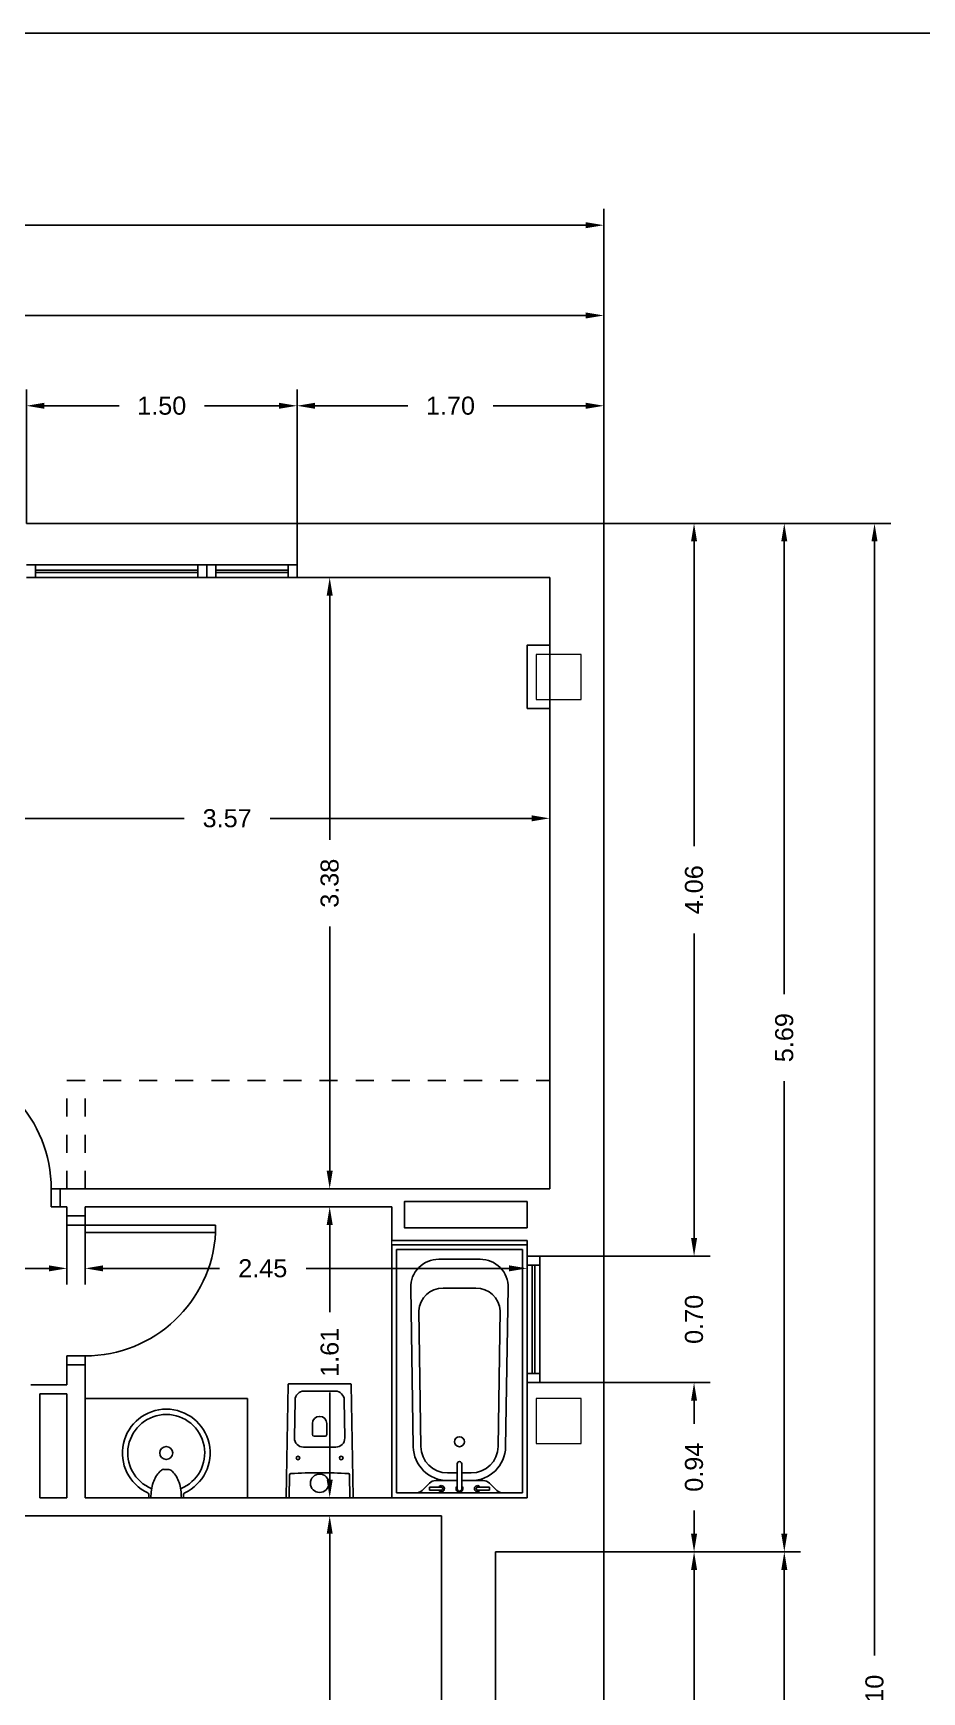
# Model space of a CAD drawing. Header units: millimetres. Extents: x 441156 to 441653, y 4514887 to 4515266.
# Drawn here: x 441347.62 to 441352.54, y 4515208.63 to 4515217.81 of the extents above; entities that cross this region are included whole.
import ezdxf

# ---------------------------------------------------------------- set-up
doc = ezdxf.new("R2010")
doc.units = ezdxf.units.MM
doc.linetypes.add('CONTINUA', pattern=[0])
doc.linetypes.add('RAYITAS', pattern=[0.375, 0.25, -0.125])
doc.layers.add('01_cartela', color=6, linetype='Continuous', plot=False)
for name, color, linetype in [('01_cotas', 254, 'Continuous'), ('01_muros', 1, 'Continuous'), ('01_proyección', 4, 'RAYITAS'), ('01_puertas', 2, 'Continuous'), ('01_sanitarios', 250, 'Continuous'), ('01_tabiques', 3, 'Continuous'), ('01_ventanas', 2, 'Continuous')]:
    doc.layers.add(name, color=color, linetype=linetype)
doc.layers.add('01_muebles_B', color=254, linetype='Continuous', lineweight=5)
doc.layers.add('01_pilares baja', color=5, linetype='Continuous', lineweight=20)
doc.styles.add('Estilo1', font='swissel.ttf')
doc.styles.add('ROMANS', font='romans')
doc.dimstyles.new('DECIMAL-50', dxfattribs={"dimtxt": 0.08, "dimasz": 0.15, "dimexe": 0.09, "dimexo": 0, "dimgap": 0.09, "dimtad": 0, "dimzin": 0, "dimdsep": 46, "dimtxsty": 'ROMANS', "dimcen": 0.09, "dimclrt": 6, "dimadec": 0, "dimazin": 0, "dimtfac": 1.38, "dimtix": 1, "dimtofl": 0, "dimtmove": 2, "dimatfit": 3, "dimldrblk": 'OBLIQUE', "dimfxl": 1, "dimtolj": 1, "dimtzin": 0, "dimarcsym": 0})

# ---------------------------------------------------------------- blocks, each defined once
blk = doc.blocks.new('*D118')
at = {"layer": '01_cotas', "color": 0, "linetype": 'CONTINUA', "lineweight": -2, "transparency": 16777216}
for p, q in [((441342.3325, 4515215.098), (441342.3325, 4515216.3394)), ((441350.7825, 4515215.098), (441350.7825, 4515216.3394))]:
    blk.add_line(p, q, dxfattribs=at)
at = {"layer": '01_cotas', "color": 0, "lineweight": -2, "transparency": 16777216}
for p, q in [((441342.4325, 4515216.2494), (441346.3174, 4515216.2494)), ((441350.6825, 4515216.2494), (441346.7976, 4515216.2494))]:
    blk.add_line(p, q, dxfattribs=at)
at = {"layer": '01_cotas', "color": 0, "transparency": 16777216}
for points in [[(441342.4325, 4515216.2661), (441342.4325, 4515216.2327), (441342.3325, 4515216.2494)], [(441350.6825, 4515216.2661), (441350.6825, 4515216.2327), (441350.7825, 4515216.2494)]]:
    blk.add_solid(points, dxfattribs=at)
at = {"layer": '01_cotas', "color": 7, "transparency": 16777216, "insert": (441346.5575, 4515216.2494), "char_height": 0.1, "attachment_point": 5, "style": 'Estilo1'}
blk.add_mtext('\\A1;8.45', dxfattribs=at)
blk = doc.blocks.new('*D121')
at = {"layer": '01_cotas', "color": 0, "linetype": 'CONTINUA', "lineweight": -2, "transparency": 16777216}
for p, q in [((441333.8825, 4515215.098), (441333.8825, 4515216.8394)), ((441350.7825, 4515215.098), (441350.7825, 4515216.8394))]:
    blk.add_line(p, q, dxfattribs=at)
at = {"layer": '01_cotas', "color": 0, "lineweight": -2, "transparency": 16777216}
for p, q in [((441333.9825, 4515216.7494), (441341.77, 4515216.7494)), ((441350.6825, 4515216.7494), (441342.3325, 4515216.7494))]:
    blk.add_line(p, q, dxfattribs=at)
at = {"layer": '01_cotas', "color": 0, "transparency": 16777216}
for points in [[(441333.9825, 4515216.7661), (441333.9825, 4515216.7327), (441333.8825, 4515216.7494)], [(441350.6825, 4515216.7661), (441350.6825, 4515216.7327), (441350.7825, 4515216.7494)]]:
    blk.add_solid(points, dxfattribs=at)
at = {"layer": '01_cotas', "color": 7, "transparency": 16777216, "insert": (441342.0513, 4515216.7494), "char_height": 0.1, "attachment_point": 5, "style": 'Estilo1'}
blk.add_mtext('\\A1;16.90', dxfattribs=at)
blk = doc.blocks.new('*D122')
at = {"layer": '01_cotas', "color": 0, "linetype": 'CONTINUA', "lineweight": -2, "transparency": 16777216}
for p, q in [((441350.7825, 4515215.098), (441351.3725, 4515215.098)), ((441350.7825, 4515211.0405), (441351.3725, 4515211.0405))]:
    blk.add_line(p, q, dxfattribs=at)
at = {"layer": '01_cotas', "color": 0, "lineweight": -2, "transparency": 16777216}
for p, q in [((441351.2825, 4515214.998), (441351.2825, 4515213.3107)), ((441351.2825, 4515211.1405), (441351.2825, 4515212.8278))]:
    blk.add_line(p, q, dxfattribs=at)
at = {"layer": '01_cotas', "color": 0, "transparency": 16777216}
for points in [[(441351.2658, 4515214.998), (441351.2992, 4515214.998), (441351.2825, 4515215.098)], [(441351.2658, 4515211.1405), (441351.2992, 4515211.1405), (441351.2825, 4515211.0405)]]:
    blk.add_solid(points, dxfattribs=at)
at = {"layer": '01_cotas', "color": 7, "transparency": 16777216, "insert": (441351.2825, 4515213.0693), "char_height": 0.1, "attachment_point": 5, "rotation": 90, "style": 'Estilo1'}
blk.add_mtext('\\A1;4.06', dxfattribs=at)
blk = doc.blocks.new('*D123')
at = {"layer": '01_cotas', "color": 0, "linetype": 'CONTINUA', "lineweight": -2, "transparency": 16777216}
for p, q in [((441350.7825, 4515210.3405), (441351.3725, 4515210.3405)), ((441350.7825, 4515209.403), (441351.3725, 4515209.403))]:
    blk.add_line(p, q, dxfattribs=at)
at = {"layer": '01_cotas', "color": 0, "lineweight": -2, "transparency": 16777216}
for p, q in [((441351.2825, 4515210.2405), (441351.2825, 4515210.1122)), ((441351.2825, 4515209.503), (441351.2825, 4515209.6313))]:
    blk.add_line(p, q, dxfattribs=at)
at = {"layer": '01_cotas', "color": 0, "transparency": 16777216}
for points in [[(441351.2658, 4515210.2405), (441351.2992, 4515210.2405), (441351.2825, 4515210.3405)], [(441351.2658, 4515209.503), (441351.2992, 4515209.503), (441351.2825, 4515209.403)]]:
    blk.add_solid(points, dxfattribs=at)
at = {"layer": '01_cotas', "color": 7, "transparency": 16777216, "insert": (441351.2825, 4515209.8718), "char_height": 0.1, "attachment_point": 5, "rotation": 90, "style": 'Estilo1'}
blk.add_mtext('\\A1;0.94', dxfattribs=at)
blk = doc.blocks.new('*D124')
at = {"layer": '01_cotas', "color": 0, "linetype": 'CONTINUA', "lineweight": -2, "transparency": 16777216}
for p, q in [((441350.1825, 4515209.403), (441351.3725, 4515209.403)), ((441350.1825, 4515206.628), (441351.3725, 4515206.628))]:
    blk.add_line(p, q, dxfattribs=at)
at = {"layer": '01_cotas', "color": 0, "lineweight": -2, "transparency": 16777216}
for p, q in [((441351.2825, 4515209.303), (441351.2825, 4515208.2557)), ((441351.2825, 4515206.728), (441351.2825, 4515207.7753))]:
    blk.add_line(p, q, dxfattribs=at)
at = {"layer": '01_cotas', "color": 0, "transparency": 16777216}
for points in [[(441351.2658, 4515209.303), (441351.2992, 4515209.303), (441351.2825, 4515209.403)], [(441351.2658, 4515206.728), (441351.2992, 4515206.728), (441351.2825, 4515206.628)]]:
    blk.add_solid(points, dxfattribs=at)
at = {"layer": '01_cotas', "color": 7, "transparency": 16777216, "insert": (441351.2825, 4515208.0155), "char_height": 0.1, "attachment_point": 5, "rotation": 90, "style": 'Estilo1'}
blk.add_mtext('\\A1;2.78', dxfattribs=at)
blk = doc.blocks.new('*D129')
at = {"layer": '01_cotas', "color": 0, "linetype": 'CONTINUA', "lineweight": -2, "transparency": 16777216}
for p, q in [((441350.7825, 4515215.098), (441351.8725, 4515215.098)), ((441350.7825, 4515209.403), (441351.8725, 4515209.403))]:
    blk.add_line(p, q, dxfattribs=at)
at = {"layer": '01_cotas', "color": 0, "lineweight": -2, "transparency": 16777216}
for p, q in [((441351.7825, 4515214.998), (441351.7825, 4515212.4907)), ((441351.7825, 4515209.503), (441351.7825, 4515212.0103))]:
    blk.add_line(p, q, dxfattribs=at)
at = {"layer": '01_cotas', "color": 0, "transparency": 16777216}
for points in [[(441351.7658, 4515214.998), (441351.7992, 4515214.998), (441351.7825, 4515215.098)], [(441351.7658, 4515209.503), (441351.7992, 4515209.503), (441351.7825, 4515209.403)]]:
    blk.add_solid(points, dxfattribs=at)
at = {"layer": '01_cotas', "color": 7, "transparency": 16777216, "insert": (441351.7825, 4515212.2505), "char_height": 0.1, "attachment_point": 5, "rotation": 90, "style": 'Estilo1'}
blk.add_mtext('\\A1;5.69', dxfattribs=at)
blk = doc.blocks.new('*D130')
at = {"layer": '01_cotas', "color": 0, "linetype": 'CONTINUA', "lineweight": -2, "transparency": 16777216}
for p, q in [((441350.1825, 4515209.403), (441351.8725, 4515209.403)), ((441350.1825, 4515201.998), (441351.8725, 4515201.998))]:
    blk.add_line(p, q, dxfattribs=at)
at = {"layer": '01_cotas', "color": 0, "lineweight": -2, "transparency": 16777216}
for p, q in [((441351.7825, 4515209.303), (441351.7825, 4515205.9401)), ((441351.7825, 4515202.098), (441351.7825, 4515205.4609))]:
    blk.add_line(p, q, dxfattribs=at)
at = {"layer": '01_cotas', "color": 0, "transparency": 16777216}
for points in [[(441351.7658, 4515209.303), (441351.7992, 4515209.303), (441351.7825, 4515209.403)], [(441351.7658, 4515202.098), (441351.7992, 4515202.098), (441351.7825, 4515201.998)]]:
    blk.add_solid(points, dxfattribs=at)
at = {"layer": '01_cotas', "color": 7, "transparency": 16777216, "insert": (441351.7825, 4515205.7005), "char_height": 0.1, "attachment_point": 5, "rotation": 90, "style": 'Estilo1'}
blk.add_mtext('\\A1;7.40', dxfattribs=at)
blk = doc.blocks.new('*D131')
at = {"layer": '01_cotas', "color": 0, "linetype": 'CONTINUA', "lineweight": -2, "transparency": 16777216}
for p, q in [((441350.7825, 4515215.098), (441352.3725, 4515215.098)), ((441350.7825, 4515201.998), (441352.3725, 4515201.998))]:
    blk.add_line(p, q, dxfattribs=at)
at = {"layer": '01_cotas', "color": 0, "lineweight": -2, "transparency": 16777216}
for p, q in [((441352.2825, 4515214.998), (441352.2825, 4515208.8293)), ((441352.2825, 4515202.098), (441352.2825, 4515208.2668))]:
    blk.add_line(p, q, dxfattribs=at)
at = {"layer": '01_cotas', "color": 0, "transparency": 16777216}
for points in [[(441352.2658, 4515214.998), (441352.2992, 4515214.998), (441352.2825, 4515215.098)], [(441352.2658, 4515202.098), (441352.2992, 4515202.098), (441352.2825, 4515201.998)]]:
    blk.add_solid(points, dxfattribs=at)
at = {"layer": '01_cotas', "color": 7, "transparency": 16777216, "insert": (441352.2825, 4515208.548), "char_height": 0.1, "attachment_point": 5, "rotation": 90, "style": 'Estilo1'}
blk.add_mtext('\\A1;13.10', dxfattribs=at)
blk = doc.blocks.new('*D151')
at = {"layer": '01_cotas', "color": 0, "lineweight": -2, "transparency": 16777216}
for p, q in [((441351.2825, 4515211.1405), (441351.2825, 4515211.2405)), ((441351.2825, 4515210.2405), (441351.2825, 4515210.1405))]:
    blk.add_line(p, q, dxfattribs=at)
at = {"layer": '01_cotas', "color": 0, "linetype": 'CONTINUA', "lineweight": -2, "transparency": 16777216}
for p, q in [((441350.7825, 4515211.0405), (441351.3725, 4515211.0405)), ((441350.7825, 4515210.3405), (441351.3725, 4515210.3405))]:
    blk.add_line(p, q, dxfattribs=at)
at = {"layer": '01_cotas', "color": 0, "transparency": 16777216}
for points in [[(441351.2658, 4515211.1405), (441351.2992, 4515211.1405), (441351.2825, 4515211.0405)], [(441351.2658, 4515210.2405), (441351.2992, 4515210.2405), (441351.2825, 4515210.3405)]]:
    blk.add_solid(points, dxfattribs=at)
at = {"layer": '01_cotas', "color": 7, "transparency": 16777216, "insert": (441351.2825, 4515210.6905), "char_height": 0.1, "attachment_point": 5, "rotation": 90, "style": 'Estilo1'}
blk.add_mtext('\\A1;0.70', dxfattribs=at)
blk = doc.blocks.new('*D152')
at = {"layer": '01_cotas', "color": 0, "linetype": 'CONTINUA', "lineweight": -2, "transparency": 16777216}
for p, q in [((441350.1825, 4515209.403), (441350.1825, 4515200.908)), ((441350.7825, 4515209.403), (441350.7825, 4515200.908))]:
    blk.add_line(p, q, dxfattribs=at)
at = {"layer": '01_cotas', "color": 0, "lineweight": -2, "transparency": 16777216}
for p, q in [((441350.0825, 4515200.998), (441349.9825, 4515200.998)), ((441350.8825, 4515200.998), (441350.9825, 4515200.998))]:
    blk.add_line(p, q, dxfattribs=at)
at = {"layer": '01_cotas', "color": 0, "transparency": 16777216}
for points in [[(441350.0825, 4515201.0147), (441350.0825, 4515200.9813), (441350.1825, 4515200.998)], [(441350.8825, 4515201.0147), (441350.8825, 4515200.9813), (441350.7825, 4515200.998)]]:
    blk.add_solid(points, dxfattribs=at)
at = {"layer": '01_cotas', "color": 7, "transparency": 16777216, "insert": (441350.4825, 4515200.998), "char_height": 0.1, "attachment_point": 5, "style": 'Estilo1'}
blk.add_mtext('\\A1;0.60', dxfattribs=at)
blk = doc.blocks.new('Bañera-Rectangular con grifo-3D - 1700 x 800 x 498mm-789295-PRIMERA SUPERFICIES Y MOBILIARIO')
at = {"layer": '01_sanitarios', "linetype": 'CONTINUA'}
for p, q in [((-0.475, -0.84), (-0.475, -0.09)), ((0.925, -0.84), (0.925, -0.09))]:
    blk.add_line(p, q, dxfattribs=at)
at = {"layer": '01_sanitarios'}
for p, q in [((0.925, -0.09), (-0.475, -0.09)), ((-0.449, -0.814), (-0.449, -0.116)), ((-0.449, -0.116), (0.899, -0.116)), ((0.899, -0.116), (0.899, -0.814)), ((0.6431, -0.2093), (-0.2368, -0.1949)), ((0.6422, -0.2513), (-0.1095, -0.2392)), ((0.8446, -0.2983), (0.8844, -0.2586)), ((-0.395, -0.3504), (-0.395, -0.5797)), ((0.83, -0.3993), (0.83, -0.3337)), ((0.8675, -0.299), (0.8675, -0.365)), ((0.8675, -0.299), (0.8825, -0.299)), ((0.8825, -0.299), (0.8825, -0.365)), ((-0.235, -0.3746), (-0.235, -0.5554)), ((0.875, -0.452), (0.7373, -0.452)), ((0.788, -0.3993), (0.788, -0.452)), ((0.83, -0.3993), (0.83, -0.452)), ((0.7373, -0.478), (0.875, -0.478)), ((0.788, -0.478), (0.788, -0.5308)), ((0.83, -0.478), (0.83, -0.5308)), ((0.83, -0.5308), (0.83, -0.5964)), ((0.8445, -0.6316), (0.8843, -0.6714)), ((0.8675, -0.631), (0.8675, -0.565)), ((0.8825, -0.631), (0.8675, -0.631)), ((0.8825, -0.565), (0.8825, -0.631)), ((0.6431, -0.7207), (-0.2368, -0.7351)), ((0.6422, -0.6787), (-0.1095, -0.6908)), ((0.899, -0.814), (-0.449, -0.814)), ((0.925, -0.84), (-0.475, -0.84))]:
    blk.add_line(p, q, dxfattribs=at)
blk.add_circle((0.615, -0.465), 0.0275, dxfattribs=at)
for centre, radius, start, end in [((-0.2413, -0.3485), 0.1537, 88.32368, 180.683), ((-0.1027, -0.3714), 0.1323, 92.92529, 181.40205), ((0.64, -0.3993), 0.148, 360, 89.14551), ((0.64, -0.3993), 0.1899, 0, 89.08683), ((0.849, -0.2232), 0.05, 315.00319, 0), ((0.88, -0.3337), 0.05, 135, 180), ((0.875, -0.365), 0.017, 116.17897, 63.82103), ((0.875, -0.365), 0.0075, 180, 0), ((0.875, -0.465), 0.019, 223.17355, 136.82645), ((0.875, -0.465), 0.013, 270, 90), ((0.64, -0.5308), 0.148, 270.92098, 0), ((0.64, -0.5308), 0.19, 270.97508, 0), ((0.875, -0.565), 0.017, 296.17897, 243.82103), ((-0.2413, -0.5815), 0.1537, 179.317, 271.67632), ((-0.1027, -0.5586), 0.1323, 178.59795, 267.07471), ((0.88, -0.5964), 0.05, 180, 224.84631), ((0.875, -0.565), 0.0075, 0, 180), ((0.849, -0.7068), 0.05, 0, 45.00922)]:
    blk.add_arc(centre, radius, start, end, dxfattribs=at)
blk.add_ellipse((0.7373, -0.465), major_axis=(0, 0.013), ratio=0.955769, start_param=0, end_param=3.141593, dxfattribs=at)
blk = doc.blocks.new('duravit inodoro cisterna')
at = {"layer": '01_sanitarios', "linetype": 'Continuous'}
for p, q in [((0.0864, 0.59), (-0.0864, 0.59)), ((-0.1364, 0.5408), (-0.1396, 0.3308)), ((0.1364, 0.5408), (0.1396, 0.3308)), ((-0.04, 0.35), (-0.04, 0.41)), ((0.04, 0.35), (0.04, 0.41)), ((0.0896, 0.28), (-0.0896, 0.28)), ((0.03, 0.34), (-0.03, 0.34)), ((-0.166, 0.1269), (-0.1681, -0.0001)), ((0.166, 0.1269), (0.1681, -0.0001))]:
    blk.add_line(p, q, dxfattribs=at)
at = {"layer": '01_sanitarios', "linetype": 'Continuous', "flags": 128}
blk.add_lwpolyline([(0.181, 0, 0.414214), (0.185, 0.004), (0.185, 0.005), (0.175, 0.6257, 0.436396), (0.171, 0.63), (-0.171, 0.63, 0.436396), (-0.175, 0.6257), (-0.185, 0.005), (-0.185, 0.004, 0.414214), (-0.181, 0)], format="xyb", close=True, dxfattribs=at)
at = {"layer": '01_sanitarios', "linetype": 'Continuous'}
for centre, radius in [((-0.1198, 0.22), 0.01), ((0.12, 0.22), 0.01), ((0, 0.08), 0.051)]:
    blk.add_circle(centre, radius, dxfattribs=at)
for centre, radius, start, end in [((-0.0864, 0.54), 0.05, 90, 179.07595), ((0.0864, 0.54), 0.05, 0.92405, 90), ((0, 0.41), 0.04, 0, 180), ((-0.0896, 0.33), 0.05, 179.07595, 270), ((-0.03, 0.35), 0.01, 180, 270), ((0.03, 0.35), 0.01, 270, 0), ((0.0896, 0.33), 0.05, 270, 0.92405), ((-0.159, 0.1267), 0.007, 93.06407, 179.07595), ((0, -2.8442), 2.9822, 86.93593, 93.06407), ((0.159, 0.1267), 0.007, 0.92405, 86.93593)]:
    blk.add_arc(centre, radius, start, end, dxfattribs=at)
blk = doc.blocks.new('lav-encimera 2')
at = {"layer": '01_sanitarios'}
for p, q in [((-0.003, 0.107), (-0.019, 0.107)), ((0, 0.104), (0, -0.104)), ((-0.174, -0.017), (-0.174, 0.017)), ((-0.003, -0.107), (-0.019, -0.107))]:
    blk.add_line(p, q, dxfattribs=at)
blk.add_circle((-0.275, 0), 0.04, dxfattribs=at)
for centre, radius, start, end in [((-0.275, 0), 0.27, 24.8749, 335.1251), ((-0.275, 0), 0.237, 22.0656, 338.0564), ((-0.018, 0.121), 0.0142, 210.5291, 266.214), ((-0.003, 0.104), 0.003, 360, 83.3159), ((-0.122, 0), 0.0553, 135.6956, 162.5904), ((-0.047, -0.072), 0.159, 106.8165, 135.6956), ((-0.003, -0.217), 0.311, 89.383, 106.8165), ((-0.122, 0), 0.0553, 197.9532, 224.3044), ((-0.047, 0.073), 0.159, 224.3044, 253.1835), ((-0.003, 0.218), 0.311, 253.1835, 270.617), ((-0.018, -0.121), 0.0142, 93.786, 149.4709), ((-0.003, -0.104), 0.003, 276.6841, 360)]:
    blk.add_arc(centre, radius, start, end, dxfattribs=at)
blk = doc.blocks.new('P725-10')
for p, q in [((-0.05, 0.8238), (-0.0914, 0.8238)), ((-0.0914, 0.8238), (-0.0914, 0.1)), ((-0.05, 0.8238), (-0.05, 0)), ((-0.775, 0.1), (-0.825, 0.1)), ((-0.775, 0.1), (-0.775, 0)), ((0, 0.1), (-0.0914, 0.1)), ((-0.825, 0), (-0.775, 0)), ((-0.05, 0), (0, 0))]:
    blk.add_line(p, q)
blk.add_arc((-0.05, 0.1), 0.725, 93.27583, 180)
blk = doc.blocks.new('*D613')
at = {"layer": '01_cotas', "color": 0, "linetype": 'CONTINUA', "lineweight": -2, "transparency": 16777216}
for p, q in [((441349.0825, 4515215.098), (441349.0825, 4515215.8394)), ((441350.7825, 4515215.098), (441350.7825, 4515215.8394))]:
    blk.add_line(p, q, dxfattribs=at)
at = {"layer": '01_cotas', "color": 0, "lineweight": -2, "transparency": 16777216}
for p, q in [((441349.1825, 4515215.7494), (441349.6961, 4515215.7494)), ((441350.6825, 4515215.7494), (441350.1689, 4515215.7494))]:
    blk.add_line(p, q, dxfattribs=at)
at = {"layer": '01_cotas', "color": 0, "transparency": 16777216}
for points in [[(441349.1825, 4515215.7661), (441349.1825, 4515215.7327), (441349.0825, 4515215.7494)], [(441350.6825, 4515215.7661), (441350.6825, 4515215.7327), (441350.7825, 4515215.7494)]]:
    blk.add_solid(points, dxfattribs=at)
at = {"layer": '01_cotas', "color": 7, "transparency": 16777216, "insert": (441349.9325, 4515215.7494), "char_height": 0.1, "attachment_point": 5, "style": 'Estilo1'}
blk.add_mtext('\\A1;1.70', dxfattribs=at)
blk = doc.blocks.new('*D614')
at = {"layer": '01_cotas', "color": 0, "linetype": 'CONTINUA', "lineweight": -2, "transparency": 16777216}
for p, q in [((441347.5825, 4515215.098), (441347.5825, 4515215.8394)), ((441349.0825, 4515215.098), (441349.0825, 4515215.8394))]:
    blk.add_line(p, q, dxfattribs=at)
at = {"layer": '01_cotas', "color": 0, "lineweight": -2, "transparency": 16777216}
for p, q in [((441347.6825, 4515215.7494), (441348.0961, 4515215.7494)), ((441348.9825, 4515215.7494), (441348.5689, 4515215.7494))]:
    blk.add_line(p, q, dxfattribs=at)
at = {"layer": '01_cotas', "color": 0, "transparency": 16777216}
for points in [[(441347.6825, 4515215.7661), (441347.6825, 4515215.7327), (441347.5825, 4515215.7494)], [(441348.9825, 4515215.7661), (441348.9825, 4515215.7327), (441349.0825, 4515215.7494)]]:
    blk.add_solid(points, dxfattribs=at)
at = {"layer": '01_cotas', "color": 7, "transparency": 16777216, "insert": (441348.3325, 4515215.7494), "char_height": 0.1, "attachment_point": 5, "style": 'Estilo1'}
blk.add_mtext('\\A1;1.50', dxfattribs=at)
blk = doc.blocks.new('*D632')
at = {"layer": '01_cotas', "color": 0, "linetype": 'CONTINUA', "lineweight": -2, "transparency": 16777216}
for p, q in [((441346.9075, 4515214.6898), (441346.9075, 4515213.3749)), ((441350.4825, 4515214.6898), (441350.4825, 4515213.3749))]:
    blk.add_line(p, q, dxfattribs=at)
at = {"layer": '01_cotas', "color": 0, "lineweight": -2, "transparency": 16777216}
for p, q in [((441347.0075, 4515213.4649), (441348.4565, 4515213.4649)), ((441350.3825, 4515213.4649), (441348.9335, 4515213.4649))]:
    blk.add_line(p, q, dxfattribs=at)
at = {"layer": '01_cotas', "color": 0, "transparency": 16777216}
for points in [[(441347.0075, 4515213.4816), (441347.0075, 4515213.4482), (441346.9075, 4515213.4649)], [(441350.3825, 4515213.4816), (441350.3825, 4515213.4482), (441350.4825, 4515213.4649)]]:
    blk.add_solid(points, dxfattribs=at)
at = {"layer": '01_cotas', "color": 7, "transparency": 16777216, "insert": (441348.695, 4515213.4649), "char_height": 0.1, "attachment_point": 5, "style": 'Estilo1'}
blk.add_mtext('\\A1;3.57', dxfattribs=at)
blk = doc.blocks.new('*D634')
at = {"layer": '01_cotas', "color": 0, "linetype": 'CONTINUA', "lineweight": -2, "transparency": 16777216}
for p, q in [((441347.9075, 4515214.798), (441349.3533, 4515214.798)), ((441347.9075, 4515211.413), (441349.3533, 4515211.413))]:
    blk.add_line(p, q, dxfattribs=at)
at = {"layer": '01_cotas', "color": 0, "lineweight": -2, "transparency": 16777216}
for p, q in [((441349.2633, 4515214.698), (441349.2633, 4515213.3457)), ((441349.2633, 4515211.513), (441349.2633, 4515212.8653))]:
    blk.add_line(p, q, dxfattribs=at)
at = {"layer": '01_cotas', "color": 0, "transparency": 16777216}
for points in [[(441349.2466, 4515214.698), (441349.28, 4515214.698), (441349.2633, 4515214.798)], [(441349.2466, 4515211.513), (441349.28, 4515211.513), (441349.2633, 4515211.413)]]:
    blk.add_solid(points, dxfattribs=at)
at = {"layer": '01_cotas', "color": 7, "transparency": 16777216, "insert": (441349.2633, 4515213.1055), "char_height": 0.1, "attachment_point": 5, "rotation": 90, "style": 'Estilo1'}
blk.add_mtext('\\A1;3.38', dxfattribs=at)
blk = doc.blocks.new('*D635')
at = {"layer": '01_cotas', "color": 0, "linetype": 'CONTINUA', "lineweight": -2, "transparency": 16777216}
for p, q in [((441347.8075, 4515211.313), (441347.8075, 4515210.8829)), ((441344.7325, 4515210.8863), (441344.7325, 4515211.0629))]:
    blk.add_line(p, q, dxfattribs=at)
at = {"layer": '01_cotas', "color": 0, "lineweight": -2, "transparency": 16777216}
for p, q in [((441344.8325, 4515210.9729), (441346.0315, 4515210.9729)), ((441347.7075, 4515210.9729), (441346.5085, 4515210.9729))]:
    blk.add_line(p, q, dxfattribs=at)
at = {"layer": '01_cotas', "color": 0, "transparency": 16777216}
for points in [[(441344.8325, 4515210.9895), (441344.8325, 4515210.9562), (441344.7325, 4515210.9729)], [(441347.7075, 4515210.9895), (441347.7075, 4515210.9562), (441347.8075, 4515210.9729)]]:
    blk.add_solid(points, dxfattribs=at)
at = {"layer": '01_cotas', "color": 7, "transparency": 16777216, "insert": (441346.27, 4515210.9729), "char_height": 0.1, "attachment_point": 5, "style": 'Estilo1'}
blk.add_mtext('\\A1;3.07', dxfattribs=at)
blk = doc.blocks.new('*D636')
at = {"layer": '01_cotas', "color": 0, "linetype": 'CONTINUA', "lineweight": -2, "transparency": 16777216}
for p, q in [((441347.9075, 4515211.313), (441347.9075, 4515210.8829)), ((441350.3575, 4515211.128), (441350.3575, 4515210.8829))]:
    blk.add_line(p, q, dxfattribs=at)
at = {"layer": '01_cotas', "color": 0, "lineweight": -2, "transparency": 16777216}
for p, q in [((441348.0075, 4515210.9729), (441348.6522, 4515210.9729)), ((441350.2575, 4515210.9729), (441349.1325, 4515210.9729))]:
    blk.add_line(p, q, dxfattribs=at)
at = {"layer": '01_cotas', "color": 0, "transparency": 16777216}
for points in [[(441348.0075, 4515210.9895), (441348.0075, 4515210.9562), (441347.9075, 4515210.9729)], [(441350.2575, 4515210.9895), (441350.2575, 4515210.9562), (441350.3575, 4515210.9729)]]:
    blk.add_solid(points, dxfattribs=at)
at = {"layer": '01_cotas', "color": 7, "transparency": 16777216, "insert": (441348.8924, 4515210.9729), "char_height": 0.1, "attachment_point": 5, "style": 'Estilo1'}
blk.add_mtext('\\A1;2.45', dxfattribs=at)
blk = doc.blocks.new('*D650')
at = {"layer": '01_cotas', "color": 0, "linetype": 'CONTINUA', "lineweight": -2, "transparency": 16777216}
for p, q in [((441349.6075, 4515211.313), (441349.1733, 4515211.313)), ((441349.6075, 4515209.703), (441349.1733, 4515209.703))]:
    blk.add_line(p, q, dxfattribs=at)
at = {"layer": '01_cotas', "color": 0, "lineweight": -2, "transparency": 16777216}
for p, q in [((441349.2633, 4515211.213), (441349.2633, 4515210.7298)), ((441349.2633, 4515209.803), (441349.2633, 4515210.2862))]:
    blk.add_line(p, q, dxfattribs=at)
at = {"layer": '01_cotas', "color": 0, "transparency": 16777216}
for points in [[(441349.2466, 4515211.213), (441349.28, 4515211.213), (441349.2633, 4515211.313)], [(441349.2466, 4515209.803), (441349.28, 4515209.803), (441349.2633, 4515209.703)]]:
    blk.add_solid(points, dxfattribs=at)
at = {"layer": '01_cotas', "color": 7, "transparency": 16777216, "insert": (441349.2633, 4515210.508), "char_height": 0.1, "attachment_point": 5, "rotation": 90, "style": 'Estilo1'}
blk.add_mtext('\\A1;1.61', dxfattribs=at)
blk = doc.blocks.new('*D651')
at = {"layer": '01_cotas', "color": 0, "linetype": 'CONTINUA', "lineweight": -2, "transparency": 16777216}
for p, q in [((441349.8825, 4515209.603), (441349.1733, 4515209.603)), ((441349.7575, 4515206.928), (441349.1733, 4515206.928))]:
    blk.add_line(p, q, dxfattribs=at)
at = {"layer": '01_cotas', "color": 0, "lineweight": -2, "transparency": 16777216}
for p, q in [((441349.2633, 4515209.503), (441349.2633, 4515208.5057)), ((441349.2633, 4515207.028), (441349.2633, 4515208.0253))]:
    blk.add_line(p, q, dxfattribs=at)
at = {"layer": '01_cotas', "color": 0, "transparency": 16777216}
for points in [[(441349.2466, 4515209.503), (441349.28, 4515209.503), (441349.2633, 4515209.603)], [(441349.2466, 4515207.028), (441349.28, 4515207.028), (441349.2633, 4515206.928)]]:
    blk.add_solid(points, dxfattribs=at)
at = {"layer": '01_cotas', "color": 7, "transparency": 16777216, "insert": (441349.2633, 4515208.2655), "char_height": 0.1, "attachment_point": 5, "rotation": 90, "style": 'Estilo1'}
blk.add_mtext('\\A1;2.68', dxfattribs=at)

msp = doc.modelspace()

# ---------------------------------------------------------------- linework, layer by layer
at = {"layer": '01_cartela', "color": 1}
msp.add_lwpolyline([(441328.8215, 4515217.8127), (441328.8215, 4515196.2776), (441359.4594, 4515196.2776), (441359.4594, 4515217.8127)], close=True, dxfattribs=at)
at = {"layer": '01_muebles_B'}
msp.add_line((441349.6075, 4515211.103, 0), (441349.6075, 4515211.128, 0), dxfattribs=at)
msp.add_line((441349.6075, 4515211.103, 0), (441349.6075, 4515211.128, 0), dxfattribs=at)
at = {"layer": '01_muros'}
for p, q in [((441349.0825, 4515215.098, 0), (441349.0825, 4515214.798, 0)), ((441350.7825, 4515215.098, 0), (441349.0825, 4515215.098, 0)), ((441350.7825, 4515215.098, 0), (441350.7825, 4515211.0405, 0)), ((441350.7825, 4515211.0405, 0), (441350.3575, 4515211.0405, 0)), ((441350.7825, 4515210.3405, 0), (441350.3575, 4515210.3405, 0)), ((441350.7825, 4515210.3405, 0), (441350.7825, 4515209.403, 0)), ((441350.1825, 4515209.403, 0), (441350.1825, 4515206.628, 0)), ((441350.1825, 4515209.403, 0), (441350.7825, 4515209.403, 0))]:
    msp.add_line(p, q, dxfattribs=at)
at = {"layer": '01_pilares baja'}
for points in [[(441350.4075, 4515214.123), (441350.6575, 4515214.123), (441350.6575, 4515214.373), (441350.4075, 4515214.373), (441350.4075, 4515214.123)], [(441350.4075, 4515210.003), (441350.6575, 4515210.003), (441350.6575, 4515210.253), (441350.4075, 4515210.253), (441350.4075, 4515210.003)]]:
    msp.add_lwpolyline(points, close=True, dxfattribs=at)
at = {"layer": '01_proyección', "color": 120, "ltscale": 0.25}
for p, q in [((441347.8075, 4515212.013, 0), (441350.4825, 4515212.013, 0)), ((441347.8075, 4515211.413, 0), (441347.8075, 4515212.013, 0)), ((441347.9075, 4515211.413, 0), (441347.9075, 4515212.013, 0))]:
    msp.add_line(p, q, dxfattribs=at)
at = {"layer": '01_sanitarios', "linetype": 'CONTINUA'}
for p in [(441347.9075, 4515210.253, 0), (441348.8075, 4515209.703, 0)]:
    msp.add_line(p, (441348.8075, 4515210.253, 0), dxfattribs=at)
at = {"layer": '01_tabiques'}
for p, q in [((441350.4825, 4515214.798, 0), (441349.0825, 4515214.798, 0)), ((441350.4825, 4515214.798, 0), (441350.4825, 4515214.423, 0)), ((441350.4825, 4515214.073, 0), (441350.4825, 4515211.413, 0)), ((441347.7704, 4515211.413, 0), (441350.4825, 4515211.413, 0)), ((441347.7704, 4515211.413, 0), (441347.7704, 4515211.313, 0)), ((441347.7704, 4515211.313, 0), (441347.8075, 4515211.313, 0)), ((441347.8075, 4515211.313, 0), (441347.8075, 4515211.2629, 0)), ((441347.9075, 4515211.313, 0), (441349.6075, 4515211.313, 0)), ((441347.9075, 4515211.313, 0), (441347.9075, 4515211.2629, 0)), ((441349.6075, 4515211.128, 0), (441349.6075, 4515211.313, 0)), ((441347.9075, 4515211.2629, 0), (441347.8075, 4515211.2629, 0)), ((441349.6075, 4515211.128, 0), (441350.3575, 4515211.128, 0)), ((441350.3575, 4515211.0405, 0), (441350.3575, 4515211.128, 0)), ((441347.8075, 4515210.4379, 0), (441347.8075, 4515210.328, 0)), ((441347.9075, 4515210.4379, 0), (441347.8075, 4515210.4379, 0)), ((441347.9075, 4515210.4379, 0), (441347.9075, 4515209.703, 0)), ((441347.8075, 4515210.328, 0), (441347.6075, 4515210.328, 0)), ((441347.8075, 4515210.278, 0), (441347.6575, 4515210.278, 0)), ((441347.6575, 4515210.278, 0), (441347.6575, 4515209.703, 0)), ((441347.8075, 4515210.278, 0), (441347.8075, 4515209.703, 0)), ((441350.3575, 4515210.3405, 0), (441350.3575, 4515209.703, 0)), ((441347.6575, 4515209.703, 0), (441347.8075, 4515209.703, 0)), ((441350.3575, 4515209.703, 0), (441347.9075, 4515209.703, 0)), ((441346.2527, 4515209.603, 0), (441349.8825, 4515209.603, 0))]:
    msp.add_line(p, q, dxfattribs=at)
for points in [[(441350.4825, 4515214.423), (441350.3575, 4515214.423), (441350.3575, 4515214.073)], [(441350.3575, 4515214.073), (441350.4825, 4515214.073)], [(441349.8825, 4515209.603), (441349.8825, 4515207.053), (441349.7575, 4515207.053), (441349.7575, 4515206.928), (441348.5825, 4515206.928)]]:
    msp.add_lwpolyline(points, dxfattribs=at)
at = {"layer": '01_tabiques', "elevation": 0}
msp.add_lwpolyline([(441350.3575, 4515211.343), (441349.6775, 4515211.343), (441349.6775, 4515211.198), (441350.3575, 4515211.198)], close=True, dxfattribs=at)
at = {"layer": '01_ventanas', "color": 2, "linetype": 'CONTINUA'}
for p, q in [((441347.5825, 4515215.098, 0), (441349.0825, 4515215.098, 0)), ((441349.0825, 4515214.868, 0), (441347.5825, 4515214.868, 0)), ((441347.6325, 4515214.868, 0), (441347.6325, 4515214.798, 0)), ((441348.5325, 4515214.868, 0), (441348.5325, 4515214.798, 0)), ((441348.5825, 4515214.868, 0), (441348.5825, 4515214.798, 0)), ((441348.6325, 4515214.868, 0), (441348.6325, 4515214.798, 0)), ((441349.0325, 4515214.868, 0), (441349.0325, 4515214.798, 0)), ((441349.0825, 4515214.798, 0), (441347.5825, 4515214.798, 0)), ((441348.5325, 4515214.84, 0), (441347.6325, 4515214.84, 0)), ((441348.5325, 4515214.826, 0), (441347.6325, 4515214.826, 0)), ((441349.0325, 4515214.84, 0), (441348.6325, 4515214.84, 0)), ((441349.0325, 4515214.826, 0), (441348.6325, 4515214.826, 0)), ((441350.3575, 4515210.3405, 0), (441350.3575, 4515211.0405, 0)), ((441350.4275, 4515210.3405, 0), (441350.4275, 4515211.0405, 0)), ((441350.7825, 4515210.3405, 0), (441350.7825, 4515211.0405, 0)), ((441350.3575, 4515210.9905, 0), (441350.4275, 4515210.9905, 0)), ((441350.3855, 4515210.3905, 0), (441350.3855, 4515210.9905, 0)), ((441350.3995, 4515210.3905, 0), (441350.3995, 4515210.9905, 0)), ((441350.3575, 4515210.3905, 0), (441350.4275, 4515210.3905, 0))]:
    msp.add_line(p, q, dxfattribs=at)

# ---------------------------------------------------------------- block references
at = {"layer": '01_puertas', "color": 2, "linetype": 'CONTINUA', "xscale": -1}
msp.add_blockref('P725-10', (441346.9454, 4515211.313, 0), dxfattribs=at)
at = {"layer": '01_puertas', "color": 2, "linetype": 'CONTINUA', "xscale": -1, "rotation": 270}
msp.add_blockref('P725-10', (441347.8075, 4515211.2629, 0), dxfattribs=at)
at = {"layer": '01_sanitarios', "linetype": 'CONTINUA', "rotation": 269.9999999995133}
msp.add_blockref('Bañera-Rectangular con grifo-3D - 1700 x 800 x 498mm-789295-PRIMERA SUPERFICIES Y MOBILIARIO', (441350.4475, 4515210.628, 0), dxfattribs=at)
at = {"layer": '01_sanitarios', "linetype": 'CONTINUA', "xscale": -1}
msp.add_blockref('duravit inodoro cisterna', (441349.2075, 4515209.703, 0), dxfattribs=at)
at = {"layer": '01_sanitarios', "linetype": 'CONTINUA', "xscale": -0.9000000000000002, "yscale": 0.9000000000000002, "zscale": 0.9000000000000002, "rotation": 90}
msp.add_blockref('lav-encimera 2', (441348.3575, 4515209.703, 0), dxfattribs=at)

# ---------------------------------------------------------------- dimensions: what is measured, and where the dimension line sits
at = {"layer": '01_cotas'}
dim = msp.add_linear_dim(base=(441350.7825, 4515216.7494), p1=(441333.8825, 4515215.098, 0), p2=(441350.7825, 4515215.098), dimstyle='DECIMAL-50', override={"dimtxt": 0.1, "dimasz": 0.1, "dimtxsty": 'Estilo1', "dimsah": 1, "dimclrt": 7, "dimfxl": 0.09, "dimarcsym": 2}, dxfattribs=at)
dim.commit()
dim.dimension.update_dxf_attribs({"geometry": '*D121', "text_midpoint": (441342.0513, 4515216.7494), "dimtype": 160})
dim = msp.add_linear_dim(base=(441350.7825, 4515216.2494), p1=(441342.3325, 4515215.098, 0), p2=(441350.7825, 4515215.098), dimstyle='DECIMAL-50', override={"dimtxt": 0.1, "dimasz": 0.1, "dimtxsty": 'Estilo1', "dimsah": 1, "dimclrt": 7, "dimfxl": 0.09, "dimarcsym": 2}, dxfattribs=at)
dim.commit()
dim.dimension.update_dxf_attribs({"geometry": '*D118', "text_midpoint": (441346.5575, 4515216.2494)})
for base, p1, p2, angle, picture, middle in [((441347.5825, 4515215.7494), (441349.0825, 4515215.098, 0), (441347.5825, 4515215.098, 0), 180, '*D614', (441348.3325, 4515215.7494)), ((441349.0825, 4515215.7494), (441350.7825, 4515215.098, 0), (441349.0825, 4515215.098, 0), 180, '*D613', (441349.9325, 4515215.7494)), ((441351.2825, 4515211.0405), (441350.7825, 4515215.098), (441350.7825, 4515211.0405, 0), 90, '*D122', (441351.2825, 4515213.0693)), ((441351.782494, 4515209.403012), (441350.782494, 4515215.098008), (441350.782494, 4515209.403012), 90, '*D129', (441351.782494, 4515212.25051)), ((441352.2825, 4515201.998), (441350.7825, 4515215.098), (441350.7825, 4515201.998), 90, '*D131', (441352.2825, 4515208.548)), ((441349.263307, 4515214.798008), (441347.907495, 4515211.413012, 0), (441347.907495, 4515214.798008, -0.000001), 90, '*D634', (441349.263307, 4515213.10551)), ((441346.9074947499, 4515213.4649003725), (441350.4824947492, 4515214.6898361193, 0.0000029988), (441346.9074947499, 4515214.6898361193, 0.0000002452), 180, '*D632', (441348.6949947496, 4515213.4649003725)), ((441347.8074946, 4515210.9728561), (441344.7324947, 4515210.8863163, 0.0000002), (441347.8074946, 4515211.3130118, -0.0000006), 180, '*D635', (441346.2699947, 4515210.9728561)), ((441349.2633, 4515209.703), (441349.6075, 4515211.313, 0), (441349.6075, 4515209.703, 0), 90, '*D650', (441349.2633, 4515210.508)), ((441351.2825, 4515210.3405), (441350.7825, 4515211.0405, 0), (441350.7825, 4515210.3405, 0), 90, '*D151', (441351.2825, 4515210.6905)), ((441351.2825, 4515209.403), (441350.7825, 4515210.3405, 0), (441350.7825, 4515209.403, 0), 90, '*D123', (441351.2825, 4515209.8718)), ((441349.263307, 4515206.928006), (441349.882495, 4515209.603012, 0), (441349.757495, 4515206.928006, 0), 90, '*D651', (441349.263307, 4515208.265509)), ((441350.1825, 4515200.998), (441350.7825, 4515209.403, 0), (441350.1825, 4515209.403, 0), 180, '*D152', (441350.4825, 4515200.998)), ((441351.282494, 4515206.628006), (441350.182494, 4515209.403012, 0), (441350.182494, 4515206.628006, 0), 90, '*D124', (441351.282494, 4515208.015509)), ((441351.7824943957, 4515201.9980118219), (441350.1824943805, 4515209.4030118212, 0.0000002452), (441350.1824943798, 4515201.9980118219, 0.0000002452), 90, '*D130', (441351.782494395, 4515205.7005118215))]:
    dim = msp.add_linear_dim(base=base, p1=p1, p2=p2, angle=angle, dimstyle='DECIMAL-50', override={"dimtxt": 0.1, "dimasz": 0.1, "dimtxsty": 'Estilo1', "dimsah": 1, "dimclrt": 7, "dimfxl": 0.09, "dimarcsym": 2}, dxfattribs=at)
    dim.commit()
    dim.dimension.update_dxf_attribs({"geometry": picture, "text_midpoint": middle})
dim = msp.add_linear_dim(base=(441350.3575, 4515210.9729), p1=(441347.9075, 4515211.313, 0), p2=(441350.3575, 4515211.128, 0), angle=180, dimstyle='DECIMAL-50', override={"dimtxt": 0.1, "dimasz": 0.1, "dimtxsty": 'Estilo1', "dimsah": 1, "dimclrt": 7, "dimfxl": 0.09, "dimarcsym": 2}, dxfattribs=at)
dim.commit()
dim.dimension.update_dxf_attribs({"geometry": '*D636', "text_midpoint": (441348.8924, 4515210.9729), "dimtype": 160})

doc.saveas('drawing.dxf')
